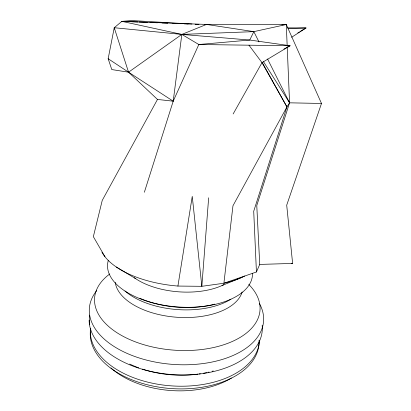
<?xml version="1.0" encoding="UTF-8"?>
<svg xmlns="http://www.w3.org/2000/svg" width="411" height="411" viewBox="0 0 411 411"><rect width="100%" height="100%" fill="white"/><g stroke="black" fill="none" stroke-linecap="round" stroke-linejoin="round"><path stroke-width="0.62" d="M89.511 324.752L89.649 315.119M208.654 197.794L201.842 286.313L177.917 286.061A82.852 39.739 4.3 0 1 101.954 252.19M144.359 192.256L173.206 101.183L181.832 34.411L206.512 24.434L286.282 24.516L321.489 103.464L286.708 205.171L292.622 263.43L259.737 264.417L256.428 271.979L223.892 283.241L201.842 286.313L192.256 196.381L177.917 286.061M233.15 113.95L261.997 62.642L290.109 45.744L249.76 40.042L198.826 44.511L173.206 101.183L128.545 72.192L111.787 69.567L108.155 58.727L114.243 27.727L121.867 21.357L131.751 20.55L191.963 24.059M287.217 46.803L289.565 102.822L286.94 106.911L253.715 211.264L256.428 271.979M287.161 45.529L286.282 24.516L253.828 31.637L249.76 40.042L181.832 34.411L114.243 27.727L114.34 28.981M262.11 62.251L286.94 106.911L232.97 205.757L223.892 283.241A82.852 39.739 4.3 0 0 244.648 276.043M173.206 101.183L157.48 99.441L102.241 200.404L93.348 236.654L104.959 256.721M291.63 37.273L306.041 27.958L287.525 27.871M297.816 32.911L299.46 31.919M300.554 31.262L306.041 27.958L288.214 28.58M283.939 49.063L290.109 45.744L198.826 44.511L181.832 34.411L121.867 21.357L206.512 24.434L253.828 31.637L258.976 41.886M222.032 285.532L242.187 277.23M281.848 24.866L286.282 24.516M253.828 31.637L181.832 34.411L128.545 72.192L108.155 58.727M204.642 24.455L206.512 24.434M321.489 103.464L289.565 102.822L263.487 61.691M121.867 21.357L137.803 21.999M139.077 22.055L147.369 22.389M149.917 22.492L157.567 22.8M162.032 22.985L167.77 23.216M172.872 23.422L177.973 23.627M184.349 23.889L188.171 24.044M195.189 24.326L198.374 24.455M195.168 24.244L199.011 24.47M291.353 263.251L292.622 263.43M116.339 267.011L135.414 278.509M157.48 99.441L128.545 72.192L114.243 27.727M248.958 45.189L261.997 62.642L286.94 106.911M267.551 58.968L289.565 102.822L256.772 205.526L259.737 264.417M223.851 284.659A58.264 29.279 4.3 0 1 134.32 277.744M259.3 303.287A87.343 49.777 4.2 0 1 172.147 364.341A87.343 49.777 4.2 0 1 96.703 290.664M248.778 284.453A82.935 46.13 4.2 0 1 228.732 342.964A82.935 46.13 4.2 0 1 120.346 334.78A82.935 46.13 4.2 0 1 109.788 273.957M262.167 325.317A86.747 50.527 4.2 0 1 178.487 374.894A86.747 50.527 4.2 0 1 89.136 320.246M213.252 370.958A77.304 45.621 4.1 0 1 212.091 371.282M209.122 372.047A77.304 45.621 4.1 0 1 207.904 372.33M206.682 372.602A77.304 45.621 4.1 0 1 203.563 373.229M200.388 373.769A77.304 45.621 4.1 0 1 199.104 373.959M197.819 374.138A77.304 45.621 4.1 0 1 142.406 369.129M138.779 367.871A77.304 45.621 4.1 0 1 129.717 364.054M259.433 340.236A84.728 50.625 4.1 0 1 171.644 385.888A84.728 50.625 4.1 0 1 90.42 328.553M252.498 273.372A72.644 37.149 4.3 0 1 175.194 306.75A72.644 37.149 4.3 0 1 108.293 260.451M242.125 291.995A64.029 33.928 4.3 0 1 176.298 317.21A64.029 33.928 4.3 0 1 115.244 282.362M230.869 299.198A64.537 33.568 4.3 0 1 125.047 291.019M214.855 304.109A66.818 34.457 4.3 0 1 139.817 298.242M259.064 340.19A84.568 50.815 4.1 0 1 174.069 388.734A84.568 50.815 4.1 0 1 90.328 331.718M90.446 330.439A84.568 50.815 4.1 0 1 90.728 328.543M231.424 378.022A77.874 47.399 4.1 0 1 110.949 367.937"/></g></svg>
